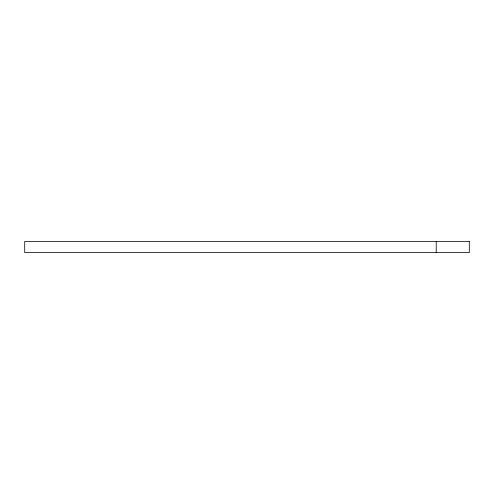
<?xml version="1.0" encoding="UTF-8"?>
<svg xmlns="http://www.w3.org/2000/svg" width="494" height="494" viewBox="0 0 494 494"><rect width="100%" height="100%" fill="white"/><g stroke="black" fill="none" stroke-linecap="round" stroke-linejoin="round"><path stroke-width="0.74" d="M436.233 241.486L436.233 252.514M469.3 241.486L24.7 241.486L24.7 252.514L469.3 252.514L469.3 241.486"/></g></svg>
